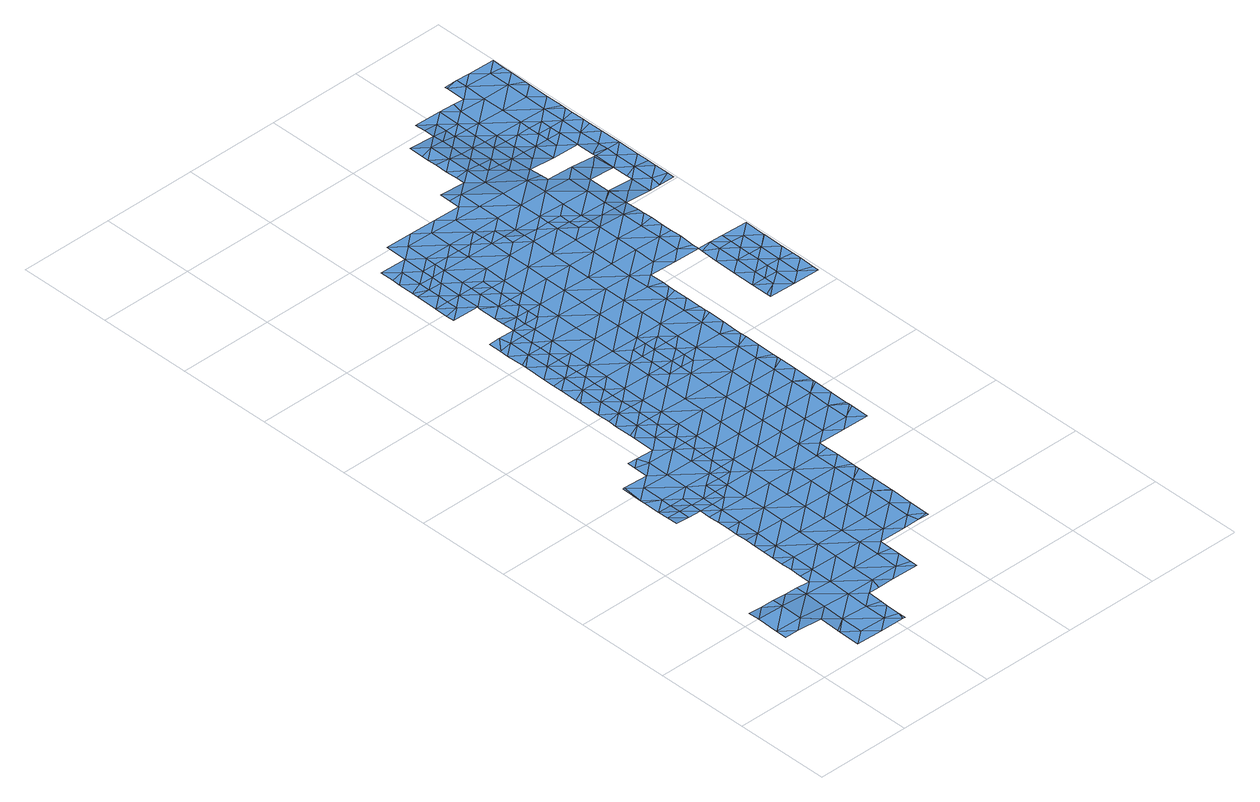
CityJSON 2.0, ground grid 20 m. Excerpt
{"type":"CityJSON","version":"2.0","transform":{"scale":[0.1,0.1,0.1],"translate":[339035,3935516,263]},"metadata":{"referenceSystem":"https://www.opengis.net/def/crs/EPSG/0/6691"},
"CityObjects":{
"waterbody1":{"type":"WaterBody","attributes":{"name":"6","class":"1140","function":"1","WaterBodyRiverFloodingRiskAttribute.description":"3","WaterBodyRiverFloodingRiskAttribute.rankOrg":"2","WaterBodyRiverFloodingRiskAttribute.adminType":"2","WaterBodyRiverFloodingRiskAttribute.scale":"L1"},"geometry":[{"type":"MultiSurface","lod":"1","boundaries":[[[0,1,2]],[[0,2,3]],[[4,5,6]],[[7,6,5]],[[5,0,7]],[[0,3,7]],[[2,8,3]],[[9,10,11]],[[12,6,7]],[[8,13,3]],[[14,15,8]],[[14,10,15]],[[9,11,16]],[[10,9,15]],[[13,17,3]],[[12,7,18]],[[7,3,17]],[[13,8,15]],[[19,15,9]],[[16,19,9]],[[18,7,17]],[[15,20,13]],[[21,18,17]],[[20,17,13]],[[22,15,19]],[[16,23,19]],[[20,15,22]],[[21,17,24]],[[25,24,17]],[[26,19,23]],[[19,27,22]],[[26,23,28]],[[25,17,20]],[[19,26,27]],[[27,29,22]],[[29,30,22]],[[22,30,20]],[[25,31,24]],[[32,31,33]],[[32,24,31]],[[20,34,25]],[[34,20,30]],[[35,36,37]],[[35,33,36]],[[33,31,36]],[[38,34,30]],[[39,31,25]],[[40,41,42]],[[40,37,41]],[[37,36,41]],[[43,39,25]],[[41,44,42]],[[25,34,43]],[[44,45,46]],[[46,42,44]],[[38,47,34]],[[48,41,36]],[[44,49,45]],[[36,31,48]],[[49,50,51]],[[51,45,49]],[[47,52,34]],[[31,39,48]],[[53,54,55]],[[54,50,49]],[[53,50,54]],[[43,34,52]],[[56,41,48]],[[43,57,39]],[[44,41,58]],[[44,59,49]],[[60,55,54]],[[61,52,47]],[[62,43,52]],[[41,56,58]],[[49,59,54]],[[54,63,60]],[[57,43,62]],[[48,39,57]],[[59,44,58]],[[64,63,54]],[[65,52,61]],[[56,48,66]],[[62,52,67]],[[67,52,65]],[[66,48,57]],[[68,58,56]],[[69,57,62]],[[54,59,64]],[[70,62,67]],[[68,59,58]],[[69,62,70]],[[64,71,63]],[[56,66,72]],[[71,73,74]],[[74,63,71]],[[56,72,68]],[[75,57,69]],[[68,76,59]],[[77,73,71]],[[66,57,75]],[[78,72,66]],[[64,59,79]],[[71,80,77]],[[81,78,66]],[[81,66,75]],[[59,76,79]],[[71,64,82]],[[75,69,83]],[[82,64,79]],[[71,82,80]],[[68,72,84]],[[85,81,75]],[[72,78,84]],[[76,68,86]],[[87,88,89]],[[89,80,87]],[[90,85,75]],[[75,83,90]],[[86,68,84]],[[80,82,87]],[[91,90,83]],[[87,92,88]],[[81,93,78]],[[79,76,94]],[[95,92,96]],[[95,88,92]],[[85,93,81]],[[82,79,94]],[[76,86,94]],[[92,97,96]],[[94,98,82]],[[82,99,87]],[[100,97,101]],[[100,96,97]],[[91,102,90]],[[103,102,91]],[[84,78,104]],[[105,85,90]],[[84,106,86]],[[102,105,90]],[[107,101,108]],[[104,78,93]],[[101,97,108]],[[109,107,108]],[[82,98,99]],[[110,93,85]],[[92,87,111]],[[112,113,114]],[[92,115,97]],[[112,109,108]],[[114,109,112]],[[106,84,104]],[[110,85,105]],[[94,86,106]],[[87,99,111]],[[116,104,93]],[[112,117,113]],[[94,118,98]],[[97,119,108]],[[120,93,110]],[[121,117,122]],[[121,113,117]],[[116,93,120]],[[119,112,108]],[[123,94,106]],[[92,111,115]],[[98,124,99]],[[125,126,127]],[[125,122,126]],[[128,104,116]],[[118,94,123]],[[106,104,129]],[[122,117,126]],[[97,115,119]],[[129,104,128]],[[130,117,112]],[[99,131,111]],[[119,132,112]],[[133,134,135]],[[136,106,129]],[[135,127,133]],[[124,98,118]],[[124,131,99]],[[137,106,136]],[[123,106,137]],[[127,126,133]],[[138,118,123]],[[137,139,123]],[[133,140,134]],[[117,141,126]],[[142,140,143]],[[142,134,140]],[[130,112,132]],[[138,123,139]],[[115,111,144]],[[115,145,119]],[[126,146,133]],[[147,143,148]],[[144,111,131]],[[144,145,115]],[[145,132,119]],[[141,117,130]],[[143,140,148]],[[149,147,148]],[[150,118,138]],[[118,151,124]],[[133,146,140]],[[152,153,154]],[[152,149,148]],[[154,149,152]],[[146,126,141]],[[155,156,153]],[[124,157,131]],[[145,158,132]],[[132,159,130]],[[140,160,148]],[[151,118,150]],[[151,157,124]],[[153,152,155]],[[161,156,155]],[[162,163,164]],[[141,130,165]],[[166,140,146]],[[155,167,161]],[[163,168,164]],[[148,160,152]],[[150,138,169]],[[157,170,131]],[[171,162,164]],[[172,141,165]],[[132,158,159]],[[146,141,173]],[[144,131,170]],[[165,130,159]],[[140,166,160]],[[144,174,145]],[[168,175,164]],[[176,155,152]],[[141,172,173]],[[160,177,152]],[[178,171,164]],[[179,180,146]],[[146,180,166]],[[179,146,173]],[[177,176,152]],[[167,155,181]],[[145,182,158]],[[178,164,175]],[[176,181,155]],[[165,159,183]],[[150,169,184]],[[174,144,170]],[[158,182,159]],[[180,185,166]],[[151,150,186]],[[187,183,159]],[[188,178,175]],[[186,150,184]],[[182,145,174]],[[188,175,189]],[[157,151,190]],[[157,191,170]],[[182,192,159]],[[176,193,181]],[[184,169,194]],[[160,166,195]],[[188,196,178]],[[160,197,177]],[[190,151,186]],[[198,181,193]],[[185,180,199]],[[200,178,196]],[[200,201,202]],[[203,174,170]],[[204,198,193]],[[195,197,160]],[[197,176,177]],[[187,159,192]],[[166,185,195]],[[189,205,188]],[[194,206,184]],[[193,207,204]],[[184,208,186]],[[191,157,190]],[[201,200,196]],[[209,207,210]],[[191,203,170]],[[209,204,207]],[[199,211,185]],[[212,182,174]],[[208,213,186]],[[184,206,208]],[[214,215,216]],[[213,217,186]],[[215,187,192]],[[214,187,215]],[[186,217,190]],[[188,218,196]],[[219,210,220]],[[221,192,182]],[[210,207,220]],[[205,219,220]],[[222,195,185]],[[188,205,218]],[[201,196,223]],[[224,185,211]],[[225,216,226]],[[190,227,191]],[[176,197,228]],[[193,176,229]],[[230,223,196]],[[231,190,217]],[[212,174,203]],[[216,215,226]],[[211,225,226]],[[212,221,182]],[[224,222,185]],[[192,221,215]],[[205,220,218]],[[190,231,227]],[[176,228,229]],[[195,232,197]],[[224,211,226]],[[233,191,227]],[[191,234,203]],[[207,193,235]],[[196,218,230]],[[222,232,195]],[[191,233,234]],[[221,236,215]],[[193,229,235]],[[215,237,226]],[[197,238,228]],[[203,239,212]],[[220,207,240]],[[241,203,234]],[[242,223,230]],[[236,237,215]],[[237,224,226]],[[240,207,235]],[[203,241,239]],[[239,243,212]],[[218,244,230]],[[243,245,212]],[[212,245,221]],[[218,220,244]],[[229,228,238]],[[244,220,240]],[[246,222,224]],[[197,232,238]],[[242,230,247]],[[237,248,224]],[[249,236,221]],[[229,250,235]],[[251,247,230]],[[252,221,245]],[[222,246,232]],[[249,221,252]],[[229,238,253]],[[230,244,251]],[[236,249,254]],[[250,229,253]],[[237,236,255]],[[240,235,250]],[[224,248,246]],[[236,254,255]],[[256,248,237]],[[232,257,238]],[[258,247,251]],[[259,237,255]],[[244,260,251]],[[261,262,240]],[[256,237,259]],[[232,246,263]],[[240,250,261]],[[244,240,262]],[[264,248,256]],[[253,238,257]],[[265,266,251]],[[267,248,264]],[[246,248,267]],[[244,262,260]],[[232,263,257]],[[251,260,265]],[[258,251,266]],[[268,263,246]],[[269,268,246]],[[269,246,267]],[[253,257,270]],[[250,253,271]],[[272,260,262]],[[273,274,263]],[[273,263,268]],[[261,250,271]],[[257,263,274]],[[253,270,271]],[[275,262,261]],[[262,276,272]],[[277,275,261]],[[277,261,271]],[[257,274,278]],[[262,275,276]],[[270,257,279]],[[257,278,279]],[[274,280,278]],[[271,270,281]],[[282,276,275]],[[283,275,277]],[[281,270,279]],[[284,283,277]],[[285,282,275]],[[277,271,284]],[[284,271,281]],[[285,275,283]],[[286,279,278]],[[285,287,282]],[[288,278,280]],[[289,283,284]],[[286,278,288]],[[281,279,286]],[[290,284,281]],[[284,291,289]],[[288,280,292]],[[293,290,281]],[[293,281,286]],[[294,288,292]],[[284,290,291]],[[286,288,295]],[[288,294,295]],[[286,296,293]],[[297,286,295]],[[286,297,296]],[[298,291,290]],[[296,299,293]],[[293,300,290]],[[300,293,299]],[[301,290,300]],[[298,290,302]],[[302,290,301]]]}]},
"waterbody2":{"type":"WaterBody","attributes":{"name":"6","class":"1140","function":"1","WaterBodyRiverFloodingRiskAttribute.description":"3","WaterBodyRiverFloodingRiskAttribute.rankOrg":"2","WaterBodyRiverFloodingRiskAttribute.adminType":"2","WaterBodyRiverFloodingRiskAttribute.scale":"L1"},"geometry":[{"type":"MultiSurface","lod":"1","boundaries":[[[303,304,305]],[[305,306,307]],[[308,307,306]],[[309,305,55]],[[310,303,309]],[[303,305,309]],[[307,55,305]],[[305,304,306]]]}]},
"waterbody3":{"type":"WaterBody","attributes":{"name":"6","class":"1140","function":"1","WaterBodyRiverFloodingRiskAttribute.description":"3","WaterBodyRiverFloodingRiskAttribute.rankOrg":"1","WaterBodyRiverFloodingRiskAttribute.adminType":"2","WaterBodyRiverFloodingRiskAttribute.scale":"L1"},"geometry":[{"type":"MultiSurface","lod":"1","boundaries":[[[311,312,313]],[[313,312,314]],[[153,314,312]],[[314,153,156]],[[156,161,314]],[[154,153,312]],[[314,315,313]],[[312,316,317]],[[125,127,318]],[[114,113,319]],[[113,320,319]],[[321,319,320]],[[321,322,319]],[[147,149,317]],[[312,317,149]],[[154,312,149]],[[317,143,147]],[[323,143,317]],[[142,143,323]],[[135,134,324]],[[134,323,324]],[[323,325,324]],[[326,318,327]],[[318,326,320]],[[113,121,320]],[[114,319,109]],[[328,321,320]],[[329,319,322]],[[330,331,332]],[[333,334,332]],[[310,335,334]],[[336,310,309]],[[55,60,309]],[[337,96,338]],[[326,328,320]],[[339,101,107]],[[95,96,337]],[[89,88,340]],[[330,337,338]],[[335,330,332]],[[303,310,334]],[[303,334,304]],[[304,334,341]],[[341,334,333]],[[342,333,343]],[[334,335,332]],[[340,73,77]],[[336,335,310]],[[331,343,332]],[[74,73,336]],[[73,335,336]],[[340,335,73]],[[335,340,330]],[[330,340,337]],[[88,337,340]],[[88,95,337]],[[80,89,340]],[[77,80,340]],[[107,109,339]],[[319,339,109]],[[339,319,329]],[[329,344,339]],[[345,346,347]],[[343,333,332]],[[345,348,346]],[[348,345,331]],[[348,331,330]],[[330,338,348]],[[63,74,336]],[[60,63,336]],[[309,60,336]],[[344,348,338]],[[346,348,344]],[[339,344,338]],[[338,101,339]],[[100,101,338]],[[96,100,338]],[[121,122,320]],[[320,122,318]],[[318,122,125]],[[312,311,316]],[[316,349,317]],[[318,127,324]],[[324,350,327]],[[350,324,325]],[[349,351,323]],[[325,323,351]],[[324,327,318]],[[324,127,135]],[[134,142,323]],[[317,349,323]],[[352,315,353]],[[315,314,353]],[[353,314,161]]]}]},
"waterbody4":{"type":"WaterBody","attributes":{"name":"6","class":"1140","function":"1","WaterBodyRiverFloodingRiskAttribute.description":"3","WaterBodyRiverFloodingRiskAttribute.rankOrg":"1","WaterBodyRiverFloodingRiskAttribute.adminType":"2","WaterBodyRiverFloodingRiskAttribute.scale":"L1"},"geometry":[{"type":"MultiSurface","lod":"1","boundaries":[[[354,355,356]],[[355,354,163]],[[168,163,354]],[[189,219,205]],[[357,358,359]],[[360,357,359]],[[360,359,361]],[[175,354,361]],[[181,198,167]],[[175,361,362]],[[167,198,358]],[[204,209,359]],[[362,361,359]],[[362,210,219]],[[175,168,354]],[[356,361,354]],[[189,175,362]],[[219,189,362]],[[359,358,204]],[[358,363,161]],[[167,358,161]],[[359,210,362]],[[209,210,359]],[[198,204,358]],[[357,363,358]]]}]},
"waterbody5":{"type":"WaterBody","attributes":{"name":"6","class":"1140","function":"1","WaterBodyRiverFloodingRiskAttribute.description":"3","WaterBodyRiverFloodingRiskAttribute.rankOrg":"1","WaterBodyRiverFloodingRiskAttribute.adminType":"2","WaterBodyRiverFloodingRiskAttribute.scale":"L1"},"geometry":[{"type":"MultiSurface","lod":"1","boundaries":[[[172,165,364]],[[216,365,364]],[[364,165,183]],[[183,214,364]],[[214,183,187]],[[225,365,216]],[[179,199,180]],[[364,214,216]],[[199,179,365]],[[365,225,211]],[[179,173,365]],[[199,365,211]],[[365,173,364]],[[173,172,364]]]}]},
"waterbody6":{"type":"WaterBody","attributes":{"name":"6","class":"1140","function":"1","WaterBodyRiverFloodingRiskAttribute.description":"3","WaterBodyRiverFloodingRiskAttribute.rankOrg":"1","WaterBodyRiverFloodingRiskAttribute.adminType":"2","WaterBodyRiverFloodingRiskAttribute.scale":"L1"},"geometry":[{"type":"MultiSurface","lod":"1","boundaries":[[[366,367,368]],[[369,370,371]],[[372,369,371]],[[373,374,372]],[[375,376,377]],[[378,379,380]],[[381,382,376]],[[376,382,383]],[[376,383,377]],[[383,384,377]],[[377,384,385]],[[384,386,385]],[[384,387,386]],[[387,384,388]],[[389,390,391]],[[389,391,392]],[[392,391,393]],[[391,394,388]],[[391,388,393]],[[393,388,384]],[[383,393,384]],[[382,393,383]],[[393,382,392]],[[392,382,395]],[[395,382,396]],[[396,382,381]],[[381,379,397]],[[379,381,376]],[[379,376,380]],[[380,376,375]],[[398,380,375]],[[399,400,372]],[[372,374,399]],[[372,401,373]],[[371,401,372]],[[402,401,371]],[[402,371,403]],[[403,371,404]],[[405,406,407]],[[408,403,405]],[[405,403,406]],[[404,406,403]],[[406,404,409]],[[409,404,410]],[[411,412,413]],[[410,411,413]],[[410,414,411]],[[404,414,410]],[[371,414,404]],[[370,414,371]],[[370,415,414]],[[407,416,405]],[[417,418,419]],[[420,421,422]],[[423,424,422]],[[370,425,415]],[[426,427,415]],[[425,426,415]],[[366,425,370]],[[369,366,370]],[[366,369,367]],[[428,367,369]],[[400,428,369]],[[419,429,430]],[[405,416,431]],[[431,408,405]],[[418,429,419]],[[432,417,419]],[[375,417,432]],[[433,434,435]],[[435,434,385]],[[435,385,436]],[[385,437,436]],[[436,437,438]],[[287,438,437]],[[386,287,437]],[[282,287,386]],[[272,276,387]],[[260,272,265]],[[265,272,387]],[[266,265,387]],[[258,266,394]],[[258,394,247]],[[439,247,394]],[[390,439,394]],[[440,202,441]],[[202,440,442]],[[443,444,440]],[[443,440,441]],[[441,223,439]],[[441,439,443]],[[390,443,439]],[[390,445,443]],[[446,423,422]],[[422,447,446]],[[421,447,422]],[[448,449,446]],[[446,449,379]],[[450,423,446]],[[446,379,451]],[[450,446,451]],[[424,431,422]],[[422,431,420]],[[411,452,453]],[[452,411,415]],[[378,451,379]],[[449,397,379]],[[452,454,455]],[[456,457,458]],[[458,457,459]],[[458,460,461]],[[462,460,458]],[[448,446,447]],[[445,444,443]],[[462,458,459]],[[463,462,459]],[[464,462,463]],[[368,462,464]],[[368,465,462]],[[466,465,368]],[[465,467,468]],[[390,389,445]],[[394,391,390]],[[465,468,460]],[[418,460,468]],[[461,469,456]],[[394,266,388]],[[454,452,415]],[[266,387,388]],[[276,386,387]],[[285,283,289]],[[285,438,287]],[[276,282,386]],[[386,437,385]],[[200,202,470]],[[178,200,171]],[[171,200,470]],[[470,471,171]],[[471,162,171]],[[442,472,473]],[[472,442,474]],[[438,475,436]],[[476,413,412]],[[411,453,412]],[[411,414,415]],[[427,454,415]],[[368,464,477]],[[368,367,466]],[[467,429,468]],[[465,460,462]],[[418,468,429]],[[478,469,479]],[[458,461,456]],[[242,247,439]],[[242,439,223]],[[201,223,441]],[[202,201,441]],[[470,202,442]],[[471,470,473]],[[473,470,442]],[[474,442,440]],[[435,436,480]],[[434,377,385]],[[433,481,479]],[[482,480,436]],[[436,475,482]],[[483,482,475]],[[291,298,475]],[[285,289,438]],[[291,475,438]],[[289,291,438]],[[298,302,475]],[[475,302,483]],[[479,481,478]],[[478,481,480]],[[480,481,433]],[[435,480,433]],[[484,377,434]],[[417,377,484]],[[375,377,417]],[[398,375,432]],[[430,432,419]],[[369,372,400]],[[366,368,485]],[[486,426,425]],[[486,366,487]],[[366,486,425]],[[488,453,452]],[[488,452,455]],[[487,366,485]],[[485,368,477]]]}]},
"waterbody7":{"type":"WaterBody","attributes":{"name":"6","class":"1140","function":"1","WaterBodyRiverFloodingRiskAttribute.description":"3","WaterBodyRiverFloodingRiskAttribute.rankOrg":"2","WaterBodyRiverFloodingRiskAttribute.adminType":"2","WaterBodyRiverFloodingRiskAttribute.scale":"L1"},"geometry":[{"type":"MultiSurface","lod":"1","boundaries":[[[489,490,491]],[[489,492,490]],[[489,493,494]],[[494,495,489]],[[490,492,496]],[[497,498,499]],[[500,501,497]],[[502,495,494]],[[495,492,489]],[[490,501,500]],[[503,490,500]],[[496,501,490]],[[497,499,500]],[[504,503,500]],[[491,490,503]],[[504,499,292]],[[500,499,504]],[[491,493,489]]]}]},
"waterbody8":{"type":"WaterBody","attributes":{"name":"6","class":"1140","function":"1","WaterBodyRiverFloodingRiskAttribute.description":"3","WaterBodyRiverFloodingRiskAttribute.rankOrg":"1","WaterBodyRiverFloodingRiskAttribute.adminType":"2","WaterBodyRiverFloodingRiskAttribute.scale":"L1"},"geometry":[{"type":"MultiSurface","lod":"1","boundaries":[[[494,493,505]],[[505,502,494]],[[506,507,502]],[[496,508,501]],[[509,510,498]],[[497,509,498]],[[501,509,497]],[[506,502,511]],[[501,508,509]],[[502,505,511]],[[512,505,493]],[[511,505,513]],[[512,513,505]],[[495,502,507]],[[495,507,492]],[[492,507,508]],[[496,492,508]],[[514,508,507]],[[509,508,515]],[[510,509,515]],[[516,514,507]],[[515,508,517]],[[514,517,508]],[[506,511,518]],[[519,520,506]],[[518,519,506]],[[520,507,506]],[[516,507,520]]]}]},
"waterbody9":{"type":"WaterBody","attributes":{"name":"6","class":"1140","function":"1","WaterBodyRiverFloodingRiskAttribute.description":"3","WaterBodyRiverFloodingRiskAttribute.rankOrg":"2","WaterBodyRiverFloodingRiskAttribute.adminType":"2","WaterBodyRiverFloodingRiskAttribute.scale":"L1"},"geometry":[{"type":"MultiSurface","lod":"1","boundaries":[[[374,521,522]],[[373,521,374]],[[523,432,430]],[[429,400,523]],[[429,524,400]],[[429,467,524]],[[430,429,523]],[[451,378,522]],[[424,408,431]],[[466,467,465]],[[467,466,524]],[[367,524,466]],[[367,428,524]],[[525,403,408]],[[450,521,423]],[[373,401,521]],[[402,403,525]],[[428,400,524]],[[400,399,523]],[[399,374,523]],[[523,374,432]],[[522,432,374]],[[398,432,522]],[[450,451,521]],[[521,451,522]],[[378,380,522]],[[408,424,525]],[[423,525,424]],[[521,525,423]],[[401,525,521]],[[402,525,401]],[[522,380,398]]]}]},
"waterbody10":{"type":"WaterBody","attributes":{"name":"6","class":"1140","function":"1","WaterBodyRiverFloodingRiskAttribute.description":"3","WaterBodyRiverFloodingRiskAttribute.rankOrg":"2","WaterBodyRiverFloodingRiskAttribute.adminType":"2","WaterBodyRiverFloodingRiskAttribute.scale":"L1"},"geometry":[{"type":"MultiSurface","lod":"1","boundaries":[[[526,527,528]],[[529,528,527]],[[529,527,530]],[[531,529,530]],[[529,531,532]],[[533,534,531]],[[533,531,530]],[[457,456,535]],[[534,457,535]],[[456,469,535]],[[531,534,535]],[[482,536,532]],[[478,535,469]],[[532,531,537]],[[478,531,535]],[[531,478,537]],[[532,538,529]],[[529,538,528]],[[536,302,538]],[[483,302,536]],[[482,483,536]],[[536,538,532]]]}]}
},
"vertices":[
[6,127,37],[5,103,37],[34,103,37],[63,126,36],[7,196,37],[7,173,38],[35,195,36],[63,172,37],[90,102,33],[118,32,30],[90,56,30],[89,9,30],[64,195,36],[119,125,32],[90,60,31],[118,78,31],[145,8,29],[120,171,33],[92,194,34],[174,31,29],[176,123,30],[120,194,33],[175,77,29],[197,8,29],[149,193,32],[177,170,31],[202,23,29],[203,54,29],[202,7,29],[203,69,29],[204,100,30],[178,216,31],[149,216,32],[150,240,32],[233,122,31],[150,263,32],[178,262,32],[150,286,32],[227,99,30],[234,215,31],[151,309,32],[179,308,31],[151,332,32],[233,169,31],[180,355,31],[152,378,31],[152,355,32],[260,99,31],[235,261,31],[181,401,30],[153,424,31],[153,401,31],[289,121,31],[153,448,30],[182,447,30],[154,471,30],[236,307,31],[291,214,31],[237,354,31],[238,400,31],[182,470,30],[317,98,31],[290,168,31],[210,470,30],[238,446,30],[317,112,31],[292,260,31],[318,144,31],[293,353,31],[319,190,31],[318,163,31],[239,492,30],[293,306,31],[211,516,30],[211,493,30],[347,213,31],[294,399,31],[240,515,30],[349,305,31],[295,445,30],[268,515,30],[348,259,31],[296,491,30],[375,189,31],[350,352,31],[405,258,31],[351,398,31],[297,537,29],[269,561,29],[268,538,29],[404,212,31],[409,189,31],[298,584,29],[406,304,31],[352,444,30],[269,584,29],[270,607,29],[298,630,29],[352,490,30],[353,536,30],[270,630,29],[270,653,29],[432,193,31],[432,188,31],[407,350,31],[433,234,31],[407,397,31],[271,677,29],[299,676,29],[271,700,29],[434,281,31],[354,583,29],[300,722,29],[272,746,29],[272,723,29],[355,629,29],[435,327,31],[301,769,28],[409,489,30],[356,675,29],[434,283,31],[273,769,29],[273,792,28],[408,443,30],[410,535,30],[273,815,28],[302,815,28],[274,838,28],[435,365,31],[435,373,31],[357,767,28],[411,582,29],[357,721,28],[303,861,28],[275,885,28],[274,861,28],[436,383,31],[436,419,31],[437,466,30],[437,447,30],[303,907,28],[358,814,28],[275,908,28],[275,931,27],[412,628,29],[412,674,28],[359,860,28],[276,954,27],[304,953,27],[276,977,27],[466,488,30],[467,534,29],[305,1000,27],[277,1023,26],[277,1000,27],[306,1046,26],[278,1046,26],[467,581,29],[413,720,28],[414,766,28],[361,952,27],[278,1069,26],[225,1255,25],[224,1209,25],[253,1232,25],[386,790,28],[360,906,27],[306,1069,26],[252,1209,25],[494,465,30],[468,627,29],[253,1255,25],[387,813,28],[387,836,28],[469,673,28],[280,1208,25],[363,1045,26],[362,999,26],[281,1254,25],[387,859,28],[388,883,28],[335,1068,26],[470,719,28],[415,790,28],[522,487,30],[417,905,27],[523,533,29],[443,789,28],[309,1231,25],[309,1208,25],[524,580,29],[525,626,29],[471,765,28],[363,1091,26],[550,463,30],[417,951,27],[310,1277,25],[418,998,26],[335,1092,26],[416,882,28],[282,1277,25],[310,1300,25],[282,1301,25],[526,672,29],[335,1115,26],[337,1207,25],[551,502,30],[364,1137,25],[551,510,30],[336,1138,25],[336,1161,25],[445,881,28],[527,718,28],[551,518,29],[443,812,28],[472,812,28],[444,835,28],[552,556,29],[366,1230,25],[337,1184,25],[365,1183,25],[527,764,28],[474,950,27],[339,1300,25],[473,904,28],[444,858,28],[472,858,28],[553,602,29],[419,1044,26],[420,1090,26],[367,1276,25],[553,596,29],[475,997,26],[553,608,29],[554,648,29],[421,1136,25],[528,811,28],[529,857,27],[476,1043,26],[555,695,28],[422,1182,25],[554,684,29],[367,1299,25],[555,705,28],[422,1229,25],[555,741,28],[531,949,26],[395,1298,25],[530,903,27],[556,787,28],[477,1135,25],[423,1275,25],[556,774,28],[477,1089,25],[556,801,28],[557,833,28],[558,879,27],[532,1042,25],[424,1298,25],[558,868,27],[451,1251,25],[478,1181,25],[479,1228,25],[532,996,26],[558,892,27],[452,1274,25],[452,1297,24],[559,926,27],[560,972,26],[559,956,26],[533,1088,25],[534,1134,25],[480,1251,25],[560,986,26],[560,1018,25],[536,1227,24],[508,1250,24],[535,1180,25],[589,1041,25],[590,1087,25],[617,1017,24],[591,1133,25],[536,1250,24],[564,1203,24],[592,1179,24],[564,1226,23],[647,1086,24],[565,1249,23],[646,1040,24],[592,1202,24],[648,1178,22],[620,1202,22],[674,1016,23],[647,1132,23],[674,1031,23],[675,1062,24],[675,1109,24],[675,1085,24],[649,1201,21],[676,1136,23],[676,1155,23],[676,1169,22],[677,1201,19],
[126,517,30],[98,518,31],[126,494,31],[98,495,31],[125,471,31],[97,472,32],[154,494,30],[155,517,30],
[220,988,27],[248,1001,27],[220,1024,26],[249,1047,26],[221,1042,26],[220,978,27],[248,954,27],[245,816,28],[243,723,29],[244,770,29],[215,747,29],[215,711,29],[247,908,28],[246,862,28],[218,886,28],[216,793,28],[217,839,28],[216,765,29],[215,701,29],[184,586,29],[156,609,29],[128,587,30],[99,564,30],[127,540,30],[183,539,29],[183,493,30],[241,585,29],[242,631,29],[243,677,29],[240,538,29],[99,556,30],[100,610,30],[103,610,30],[214,654,29],[157,640,29],[177,655,29],[157,656,29],[185,632,29],[219,932,27],[217,849,28],[218,906,28],[221,1070,26],[244,1070,26],
[252,1185,25],[223,1180,25],[223,1163,25],[279,1116,25],[307,1092,26],[308,1138,25],[279,1155,25],[280,1162,25],[308,1184,25],[278,1096,26],
[415,813,28],[416,859,28],
[767,1500,10],[739,1477,10],[767,1454,10],[711,1501,11],[712,1547,10],[655,1548,11],[654,1502,11],[626,1502,12],[625,1479,13],[596,1410,17],[539,1411,21],[595,1364,21],[568,1457,18],[540,1458,20],[568,1434,18],[511,1435,21],[482,1413,24],[538,1365,23],[537,1319,24],[594,1318,23],[537,1273,24],[480,1274,24],[481,1320,24],[397,1391,24],[368,1368,25],[425,1367,24],[454,1390,24],[482,1366,24],[424,1321,24],[454,1413,24],[455,1436,24],[512,1455,20],[596,1434,16],[654,1479,11],[682,1478,11],[626,1525,12],[627,1549,12],[627,1572,12],[656,1594,11],[599,1595,13],[628,1618,12],[571,1619,13],[599,1572,13],[661,1617,11],[685,1617,10],[713,1640,10],[713,1663,10],[685,1659,10],[712,1593,10],[769,1592,10],[571,1596,14],[624,1387,17],[680,1386,13],[652,1409,14],[514,1574,18],[513,1543,18],[542,1550,18],[570,1527,16],[570,1550,16],[768,1546,10],[797,1569,9],[797,1579,9],[710,1478,11],[681,1432,12],[653,1433,13],[570,1573,15],[625,1433,14],[680,1340,18],[623,1341,21],[651,1317,20],[650,1271,20],[593,1272,22],[592,1226,23],[367,1322,25],[283,1347,25],[311,1323,25],[254,1324,25],[312,1369,25],[284,1393,25],[340,1392,25],[541,1504,19],[513,1528,18],[513,1508,19],[512,1481,19],[569,1503,16],[569,1480,17],[770,1638,9],[742,1662,10],[798,1615,9],[798,1635,9],[765,1338,14],[793,1338,14],[765,1361,13],[794,1384,12],[737,1385,12],[736,1346,14],[766,1407,11],[794,1414,11],[795,1430,11],[738,1431,11],[738,1454,10],[710,1432,11],[709,1408,12],[736,1339,14],[253,1278,25],[225,1268,25],[226,1318,25],[225,1302,25],[226,1348,25],[649,1225,21],[685,1663,10],[795,1459,10],[735,1292,15],[733,1339,14],[679,1293,18],[707,1316,16],[678,1247,19],[678,1244,19],[623,1358,20],[795,1476,10],[796,1522,9],[796,1486,10],[799,1661,9],
[700,900,22],[701,946,22],[672,924,22],[729,923,22],[671,877,22],[700,877,22],[728,899,22],[729,946,22],[730,992,22],[730,1015,22],[703,1016,22],[702,992,22],[730,969,22],[728,876,22],[673,970,22],[674,1006,23],
[699,854,23],[756,853,21],[757,899,21],[757,945,22],[758,991,21],[787,1014,21],[727,830,22],[671,842,22],[670,831,23],[785,922,21],[786,968,21],[785,895,21],[786,967,21],[784,829,21],[784,843,21],[785,875,21],
[597,1503,14],[597,1457,15],[653,1456,12],[710,1455,11],[598,1549,13],
[790,1199,16],[791,1215,15],[757,1199,16],[762,1223,15],[791,1245,15],[763,1269,14],[735,1246,15],[792,1265,14],[792,1291,14],[764,1315,14],[706,1224,17],[735,1258,15],[734,1200,16]
]}
